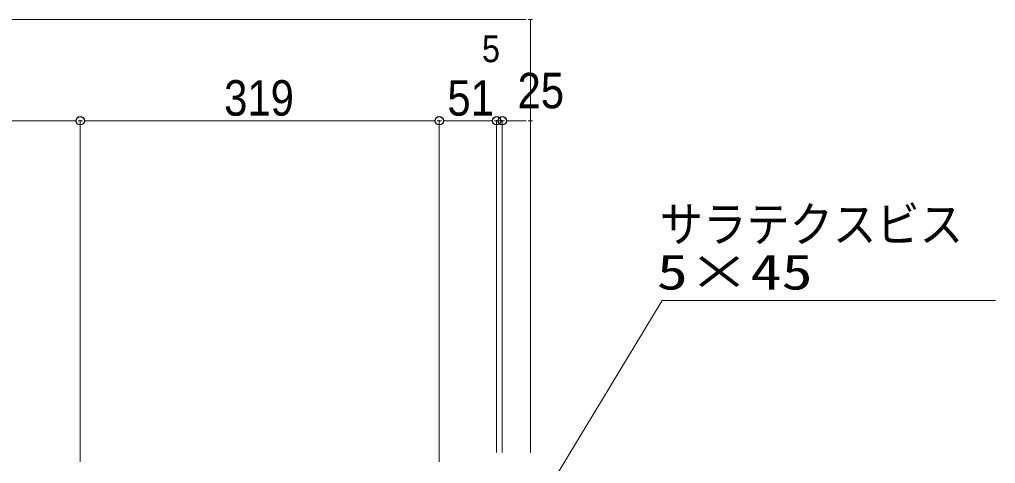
# Model space of a CAD drawing. Units: millimetres, scale not verified. Extents: x -8199 to 8201, y -2963 to 5056.
# Drawn here: x 3728 to 4884, y -911 to -384 of the extents above; entities that cross this region are included whole.
import ezdxf
from ezdxf.enums import TextEntityAlignment as Align

# ---------------------------------------------------------------- set-up
doc = ezdxf.new("R2010")
doc.units = ezdxf.units.MM
doc.header["$LTSCALE"] = 20
doc.header["$PDMODE"] = 32
doc.header["$PDSIZE"] = 10
for name, color, linetype, lineweight in [('0-1_一般', 4, 'Continuous', 9), ('0-2_寸法', 7, 'Continuous', 9), ('0-3_0', 7, 'Continuous', 9)]:
    doc.layers.add(name, color=color, linetype=linetype, lineweight=lineweight)
doc.layers.add('0-4_Defpoints', color=7, linetype='Continuous')
doc.styles.add('Osaka', font='')
doc.styles.add('ＭＳ ゴシック', font='')
doc.styles.add('ＭＳ Ｐゴシック', font='')
doc.styles.get('Osaka').set_extended_font_data('Osaka')
doc.styles.get('ＭＳ ゴシック').set_extended_font_data('MS Gothic')
doc.styles.get('ＭＳ Ｐゴシック').set_extended_font_data('MS PGothic')

# ---------------------------------------------------------------- blocks, each defined once
blk = doc.blocks.new('_DOT')
at = {"layer": '0-3_0'}
for p, q in [((-10, 0), (-20, 0)), ((-5, 0), (5, 0))]:
    blk.add_line(p, q, dxfattribs=at)

msp = doc.modelspace()

# ---------------------------------------------------------------- linework, layer by layer
at = {"layer": '0-1_一般', "color": 2}
for q in [(4333.17, -975.83), (4884.2, -717.49)]:
    msp.add_line((4489.09, -717.49), q, dxfattribs=at)
at = {"layer": '0-2_寸法'}
for p, q in [((4323.16, -384.16), (1676.52, -384.16)), ((4333.17, -897.49), (4333.17, -384.16)), ((3789.83, -504.16), (3276.52, -504.16)), ((3799.84, -908.83), (3799.84, -504.16)), ((3799.84, -908.83), (3799.84, -504.16)), ((4215.16, -504.16), (3809.86, -504.16)), ((4225.17, -908.49), (4225.17, -504.16)), ((4225.17, -908.49), (4225.17, -504.16)), ((4283.16, -504.16), (4235.19, -504.16)), ((4283.16, -504.16), (4273.14, -504.16)), ((4293.17, -897.49), (4293.17, -504.16)), ((4293.17, -897.49), (4293.17, -504.16)), ((4299.84, -504.16), (4293.17, -504.16)), ((4299.84, -897.49), (4299.84, -504.16)), ((4299.84, -897.49), (4299.84, -504.16)), ((4323.16, -504.16), (4309.85, -504.16)), ((4309.85, -504.16), (4319.87, -504.16)), ((4333.17, -897.49), (4333.17, -504.16))]:
    msp.add_line(p, q, dxfattribs=at)
at = {"layer": '0-4_Defpoints'}
for p in [(3799.84, -504.16), (4225.17, -504.16), (4293.17, -504.16), (4299.84, -504.16)]:
    msp.add_point(p, dxfattribs=at)

# ---------------------------------------------------------------- block references
at = {"layer": '0-2_寸法', "xscale": 0.5007446, "yscale": 0.5007446}
for p in [(4333.17, -384.16), (3799.84, -504.16), (4225.17, -504.16), (4293.17, -504.16), (4293.17, -504.16), (4333.17, -504.16)]:
    msp.add_blockref('_DOT', p, dxfattribs=at)
at = {"layer": '0-2_寸法', "xscale": 0.5007446, "yscale": 0.5007446, "rotation": 180}
for p in [(3799.84, -504.16), (4225.17, -504.16), (4299.84, -504.16), (4299.84, -504.16)]:
    msp.add_blockref('_DOT', p, dxfattribs=at)

# ---------------------------------------------------------------- texts
at = {"layer": '0-2_寸法', "width": 0.9}
for s, height, style, p in [('5', 31.82, 'Osaka', (4275.82, -444.32)), ('25', 42.08, 'ＭＳ Ｐゴシック', (4317.94, -502.1)), ('319', 42.08, 'ＭＳ Ｐゴシック', (3970.28, -510.82)), ('51', 42.08, 'ＭＳ Ｐゴシック', (4234.81, -510.82))]:
    msp.add_text(s, height=height, dxfattribs=dict(at, style=style)).set_placement(p, align=Align.BOTTOM_LEFT)
at = {"layer": '0-2_寸法', "color": 4, "style": 'ＭＳ ゴシック'}
for s, width, p in [('サラテクスビス', 0.9, (4486.52, -660.33)), ('5×45', 1.3, (4482.88, -716.96))]:
    msp.add_text(s, height=41.79, dxfattribs=dict(at, width=width)).set_placement(p, align=Align.BOTTOM_LEFT)

doc.saveas('drawing.dxf')
